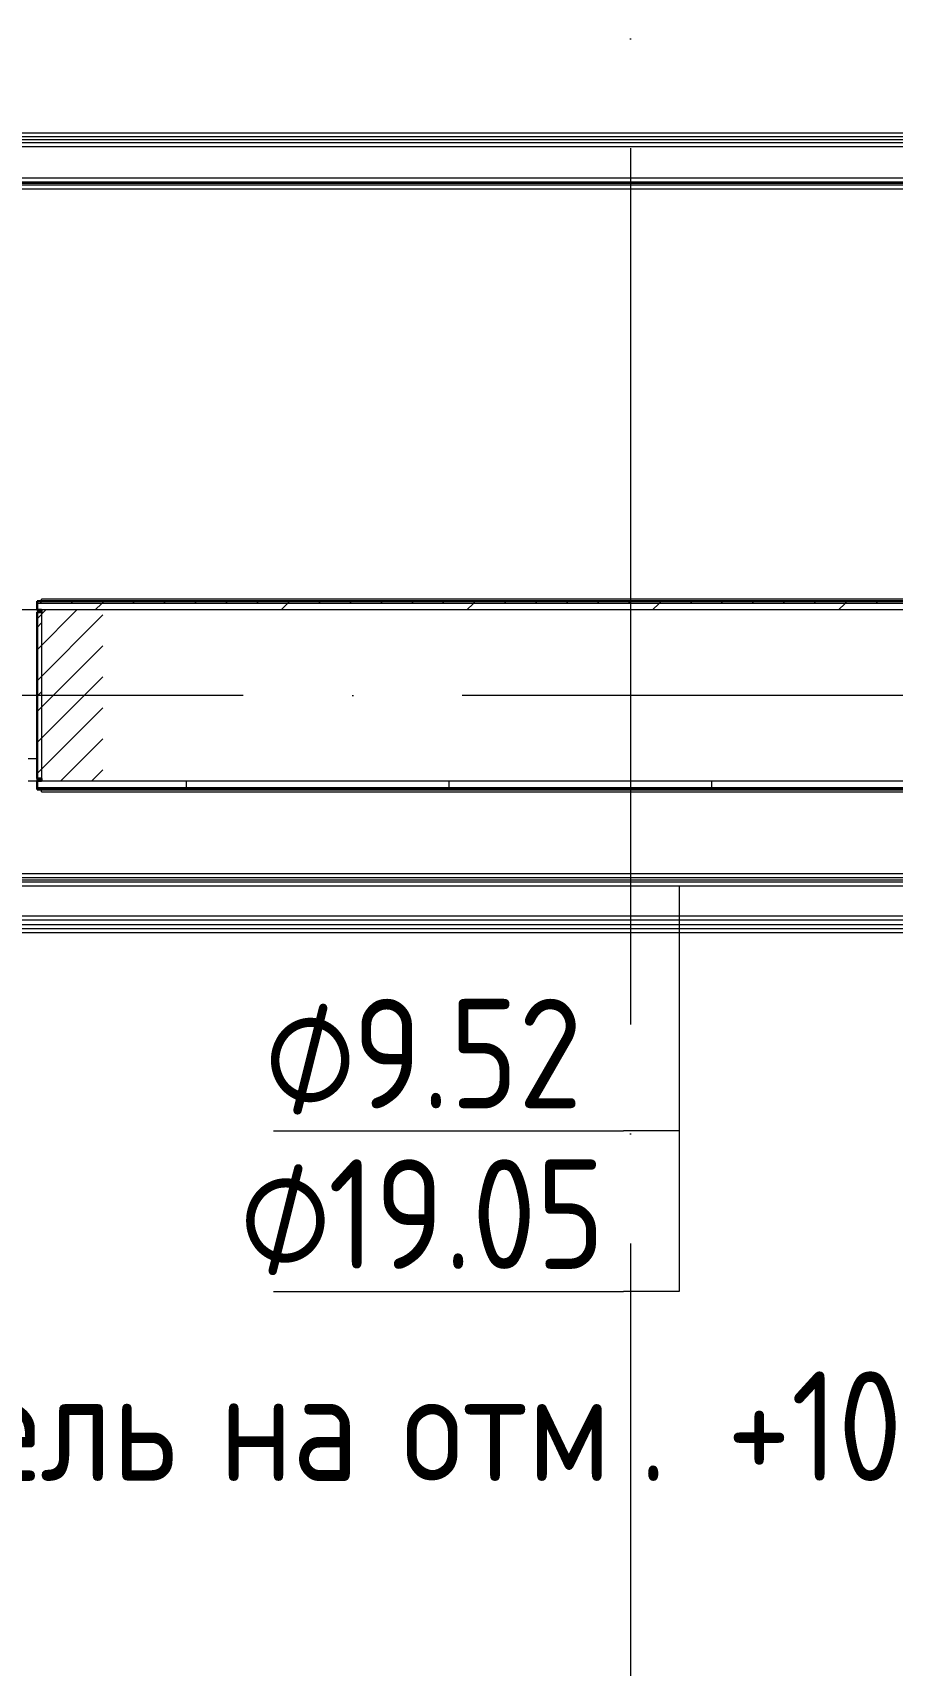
# Model space of a CAD drawing. Header units: millimetres. Extents: x -88595 to 880822, y -1054509 to -148035.
# Drawn here: x 413648 to 415612, y -276466 to -272739 of the extents above; entities that cross this region are included whole.
import ezdxf

# ---------------------------------------------------------------- set-up
doc = ezdxf.new("R2010")
doc.units = ezdxf.units.MM
doc.linetypes.add('ADSK_Линия сетки', pattern=[25, 20, -2.5, 0, -2.5])
doc.linetypes.add('ADSK_Штриховая_ш2 п1_5', pattern=[4.5, 3, -1.5])
for name, color, linetype, lineweight in [('Аннотация', 7, 'Continuous', 20), ('Двери', 7, 'Continuous', 9), ('Изоляция', 7, 'Continuous', 18), ('Марки', 7, 'Continuous', 20), ('Оборудование', 7, 'Continuous', 18), ('Ограждение', 7, 'Continuous', 9), ('Оси', 7, 'Continuous', 9), ('Стены внутренние', 7, 'Continuous', 18), ('Стены наружные', 7, 'Continuous', 18), ('Стены штриховка', 7, 'Continuous', 9), ('Трубопровод', 7, 'Continuous', 18)]:
    doc.layers.add(name, color=color, linetype=linetype, lineweight=lineweight)
doc.styles.add('$1$GOST Common_9', font='GOST_Common.ttf', dxfattribs={"width": 0.9, "height": 250})
doc.styles.add('$5$GOST Common', font='GOST_Common.ttf', dxfattribs={"width": 0.9, "height": 250})
doc.styles.add('GOST Common_2', font='GOST_Common.ttf', dxfattribs={"width": 0.9, "height": 350})

# ---------------------------------------------------------------- blocks, each defined once
blk = doc.blocks.new('$0$ADSK_M_Трубы - Диаметр_8-160846-В_Координация_3 этаж ОВ3')
at = {"layer": 'Марки'}
blk.add_line((0, 0), (8, 0), dxfattribs=at)
blk = doc.blocks.new('3 этаж')
at = {"layer": 'Двери', "lineweight": 18, "true_color": 0xff0000}
h = blk.add_hatch(dxfattribs=at)
h.set_pattern_fill('FP_3', color=1, angle=180, style=0, pattern_type=2)
h.set_pattern_definition([(225, (424913.9, 652173.86), (35.3553, -35.3553), [])])
h.paths.add_polyline_path([(425688.9, 651978.9), (425688.9, 652368.9), (425538.9, 652368.9), (425538.9, 651978.9)])
h.paths.add_polyline_path([(423920.4, 651978.9), (424038.9, 651978.9), (424038.9, 652368.9), (423888.9, 652368.9), (423888.9, 651978.9)])
at = {"layer": 'Двери', "linetype": 'ADSK_Штриховая_ш2 п1_5'}
for p, q in [((425688.9, 652368.9), (425538.9, 652368.9)), ((425538.9, 652368.9), (425538.9, 651978.9)), ((425538.9, 651978.9), (425688.9, 651978.9))]:
    blk.add_line(p, q, dxfattribs=at)
at = {"layer": 'Двери'}
for p, q in [((425538.9, 652028.9), (425518.9, 652028.9)), ((425538.9, 651978.9), (425538.9, 652028.9)), ((425518.9, 651978.9), (425538.9, 651978.9))]:
    blk.add_line(p, q, dxfattribs=at)
at = {"layer": 'Ограждение'}
for p, q in [((425548.9, 652388.9), (425548.9, 652393.9)), ((430060.6, 652393.9), (425548.9, 652393.9)), ((425548.9, 651953.9), (425548.9, 651958.9)), ((425548.9, 651953.9), (437028.9, 651953.9))]:
    blk.add_line(p, q, dxfattribs=at)
at = {"layer": 'Оси', "linetype": 'ADSK_Линия сетки', "ltscale": 100}
for p, q in [((426893.9, 695924.5), (426893.9, 629947.7)), ((466011.2, 652173.9), (389071.6, 652173.9))]:
    blk.add_line(p, q, dxfattribs=at)
at = {"layer": 'Стены внутренние'}
for p, q in [((425538.9, 652368.9), (420963.9, 652368.9)), ((432308.9, 652368.9), (425548.9, 652368.9)), ((425548.9, 652363.9), (425548.9, 651983.9)), ((425548.9, 651978.9), (432308.9, 651978.9))]:
    blk.add_line(p, q, dxfattribs=at)
at = {"layer": 'Стены внутренние', "lineweight": 30}
for p, q in [((425548.9, 652368.9), (425548.9, 652363.9)), ((425548.9, 651983.9), (425548.9, 651978.9))]:
    blk.add_line(p, q, dxfattribs=at)
at = {"layer": 'Стены наружные', "lineweight": 30}
for p, q in [((425538.9, 652388.9), (425538.9, 652368.9)), ((437038.9, 652388.9), (425538.9, 652388.9)), ((425538.9, 652368.9), (425548.9, 652368.9)), ((425548.9, 652363.9), (425538.9, 652363.9)), ((425538.9, 652363.9), (425538.9, 651983.9)), ((425538.9, 651983.9), (425548.9, 651983.9)), ((425548.9, 651978.9), (425538.9, 651978.9)), ((425538.9, 651978.9), (425538.9, 651958.9)), ((425538.9, 651958.9), (437038.9, 651958.9))]:
    blk.add_line(p, q, dxfattribs=at)
at = {"layer": 'Стены наружные', "linetype": 'Continuous', "lineweight": 9}
for p, q in [((425545.5, 652383.9), (425550.5, 652388.9)), ((425616.2, 652383.9), (425621.2, 652388.9)), ((425671.9, 652368.9), (425686.9, 652383.9)), ((425686.9, 652383.9), (425691.9, 652388.9)), ((425757.6, 652383.9), (425762.6, 652388.9)), ((425828.3, 652383.9), (425833.3, 652388.9)), ((425899, 652383.9), (425904, 652388.9)), ((425969.7, 652383.9), (425974.7, 652388.9)), ((426040.5, 652383.9), (426045.5, 652388.9)), ((426096.2, 652368.9), (426111.2, 652383.9)), ((426111.2, 652383.9), (426116.2, 652388.9)), ((426181.9, 652383.9), (426186.9, 652388.9)), ((426252.6, 652383.9), (426257.6, 652388.9)), ((426323.3, 652383.9), (426328.3, 652388.9)), ((426394, 652383.9), (426399, 652388.9)), ((426464.7, 652383.9), (426469.7, 652388.9)), ((426520.4, 652368.9), (426535.4, 652383.9)), ((426535.4, 652383.9), (426540.4, 652388.9)), ((426606.1, 652383.9), (426611.1, 652388.9)), ((426676.8, 652383.9), (426681.8, 652388.9)), ((426747.6, 652383.9), (426752.6, 652388.9)), ((426818.3, 652383.9), (426823.3, 652388.9)), ((426889, 652383.9), (426894, 652388.9)), ((426944.7, 652368.9), (426959.7, 652383.9)), ((426959.7, 652383.9), (426964.7, 652388.9)), ((427030.4, 652383.9), (427035.4, 652388.9)), ((427101.1, 652383.9), (427106.1, 652388.9)), ((427171.8, 652383.9), (427176.8, 652388.9)), ((427242.5, 652383.9), (427247.5, 652388.9)), ((427313.2, 652383.9), (427318.2, 652388.9)), ((427369, 652368.9), (427384, 652383.9)), ((427384, 652383.9), (427389, 652388.9)), ((427454.7, 652383.9), (427459.7, 652388.9)), ((425538.9, 652329.2), (425548.9, 652339.2)), ((425538.9, 652329.2), (425548.9, 652339.2)), ((425538.9, 652172), (425548.9, 652182)), ((425538.9, 652172), (425548.9, 652182)), ((425544.7, 651958.9), (425549.7, 651963.9)), ((425615.5, 651958.9), (425620.5, 651963.9)), ((425686.2, 651958.9), (425691.2, 651963.9)), ((425756.9, 651958.9), (425761.9, 651963.9)), ((425827.6, 651958.9), (425832.6, 651963.9)), ((425879.9, 651963.9), (425879.9, 651978.9)), ((425898.3, 651958.9), (425903.3, 651963.9)), ((425969, 651958.9), (425974, 651963.9)), ((426039.7, 651958.9), (426044.7, 651963.9)), ((426110.4, 651958.9), (426115.4, 651963.9)), ((426181.1, 651958.9), (426186.1, 651963.9)), ((426251.8, 651958.9), (426256.8, 651963.9)), ((426322.6, 651958.9), (426327.6, 651963.9)), ((426393.3, 651958.9), (426398.3, 651963.9)), ((426464, 651958.9), (426469, 651963.9)), ((426479.9, 651963.9), (426479.9, 651978.9)), ((426534.7, 651958.9), (426539.7, 651963.9)), ((426605.4, 651958.9), (426610.4, 651963.9)), ((426676.1, 651958.9), (426681.1, 651963.9)), ((426746.8, 651958.9), (426751.8, 651963.9)), ((426817.5, 651958.9), (426822.5, 651963.9)), ((426888.2, 651958.9), (426893.2, 651963.9)), ((426959, 651958.9), (426964, 651963.9)), ((427029.7, 651958.9), (427034.7, 651963.9)), ((427079.9, 651963.9), (427079.9, 651978.9)), ((427100.4, 651958.9), (427105.4, 651963.9)), ((427171.1, 651958.9), (427176.1, 651963.9)), ((427241.8, 651958.9), (427246.8, 651963.9)), ((427312.5, 651958.9), (427317.5, 651963.9)), ((427383.2, 651958.9), (427388.2, 651963.9)), ((427453.9, 651958.9), (427458.9, 651963.9))]:
    blk.add_line(p, q, dxfattribs=at)
at = {"layer": 'Стены штриховка'}
for p, q in [((437038.9, 652383.9), (425538.9, 652383.9)), ((425538.9, 651963.9), (437038.9, 651963.9))]:
    blk.add_line(p, q, dxfattribs=at)
at = {"layer": 'Аннотация', "style": 'GOST Common_2', "width": 0.9}
for s, p in [('Ригель', (424896.4, 650380.8)), ('. +10.770 (h', (426914.5, 650380.8)), ('на', (425956.1, 650380.8)), ('отм', (426372.8, 650380.8))]:
    blk.add_text(s, height=250, dxfattribs=at).set_placement(p)

msp = doc.modelspace()

# ---------------------------------------------------------------- linework, layer by layer
at = {"layer": 'Изоляция', "color": 134, "true_color": 0x00a6a6}
for p, q in [((416882.1, -272968.3), (412583.8, -272968.3)), ((412583.8, -272999), (416880.1, -272999)), ((416689.6, -274756.2), (410085.6, -274756.2)), ((410092.6, -274793.2), (416726.7, -274793.2))]:
    msp.add_line(p, q, dxfattribs=at)
at = {"layer": 'Изоляция', "color": 190, "true_color": 0x8000ff}
for p, q in [((416827.9, -273071.5), (412590, -273071.5)), ((412590, -273095.8), (416824.1, -273095.8)), ((416579.3, -274659.1), (409990.9, -274659.1)), ((409994.7, -274686.6), (416579.3, -274686.6))]:
    msp.add_line(p, q, dxfattribs=at)
at = {"layer": 'Марки'}
for p, q in [((415124.8, -274689.2), (415124.8, -275246)), ((415124.8, -274775.3), (415124.8, -275612.5)), ((415124.8, -275246), (414997.9, -275246)), ((415124.8, -275612.5), (414997.9, -275612.5))]:
    msp.add_line(p, q, dxfattribs=at)
at = {"layer": 'Трубопровод', "color": 134, "linetype": 'Continuous', "true_color": 0x00a6a6}
for p, q in [((416882.1, -272977.3), (412583.8, -272977.3)), ((412583.8, -272990), (416882.1, -272990)), ((416687.2, -274765.2), (410095.6, -274765.2)), ((410095.6, -274784.2), (416687.2, -274784.2))]:
    msp.add_line(p, q, dxfattribs=at)
at = {"layer": 'Трубопровод', "color": 134, "true_color": 0x00a6a6}
for p, q in [((416882.1, -272983.6), (412583.8, -272983.6)), ((416882.1, -272983.6), (412583.8, -272983.6)), ((410095.6, -274774.7), (416687.2, -274774.7)), ((410095.6, -274774.7), (416687.2, -274774.7))]:
    msp.add_line(p, q, dxfattribs=at)
at = {"layer": 'Трубопровод', "color": 190, "linetype": 'Continuous', "true_color": 0x8000ff}
for p, q in [((416827.9, -273080.5), (412590, -273080.5)), ((412590, -273086.8), (416827.9, -273086.8)), ((416579.3, -274668.1), (410000.9, -274668.1)), ((410000.9, -274677.6), (416579.3, -274677.6))]:
    msp.add_line(p, q, dxfattribs=at)
at = {"layer": 'Трубопровод', "color": 190, "true_color": 0x8000ff}
for p, q in [((416827.9, -273083.6), (412590, -273083.6)), ((416827.9, -273083.6), (412590, -273083.6)), ((410000.9, -274672.9), (416579.3, -274672.9)), ((410000.9, -274672.9), (416579.3, -274672.9))]:
    msp.add_line(p, q, dxfattribs=at)

# ---------------------------------------------------------------- block references
at = {"layer": 'Марки', "xscale": 99.99999999999993, "yscale": 99.99999999999993, "zscale": 99.99999999999993}
for p in [(414197.9, -275246), (414197.9, -275612.5)]:
    msp.add_blockref('$0$ADSK_M_Трубы - Диаметр_8-160846-В_Координация_3 этаж ОВ3', p, dxfattribs=at)
at = {"layer": 'Оборудование', "color": 5, "true_color": 0x0000ff}
msp.add_blockref('3 этаж', (-11880.6, -926425.8), dxfattribs=at)

# ---------------------------------------------------------------- texts
at = {"layer": 'Марки', "lineweight": 9, "char_height": 250, "attachment_point": 1}
for s, insert, width, style in [('\\fGOST Common|b0|i0|c254|p34|;\\W.9;⌀', (414177.1, -274944.5), 245.316, '$1$GOST Common_9'), ('9.52', (414379.5, -274944.5), 663.797, '$5$GOST Common'), ('\\fGOST Common|b0|i0|c254|p34|;\\W.9;⌀', (414120.4, -275310.9), 245.316, '$1$GOST Common_9'), ('19.05', (414322.8, -275310.9), 800.886, '$5$GOST Common')]:
    msp.add_mtext(s, dxfattribs=dict(at, insert=insert, width=width, style=style))

doc.saveas('drawing.dxf')
